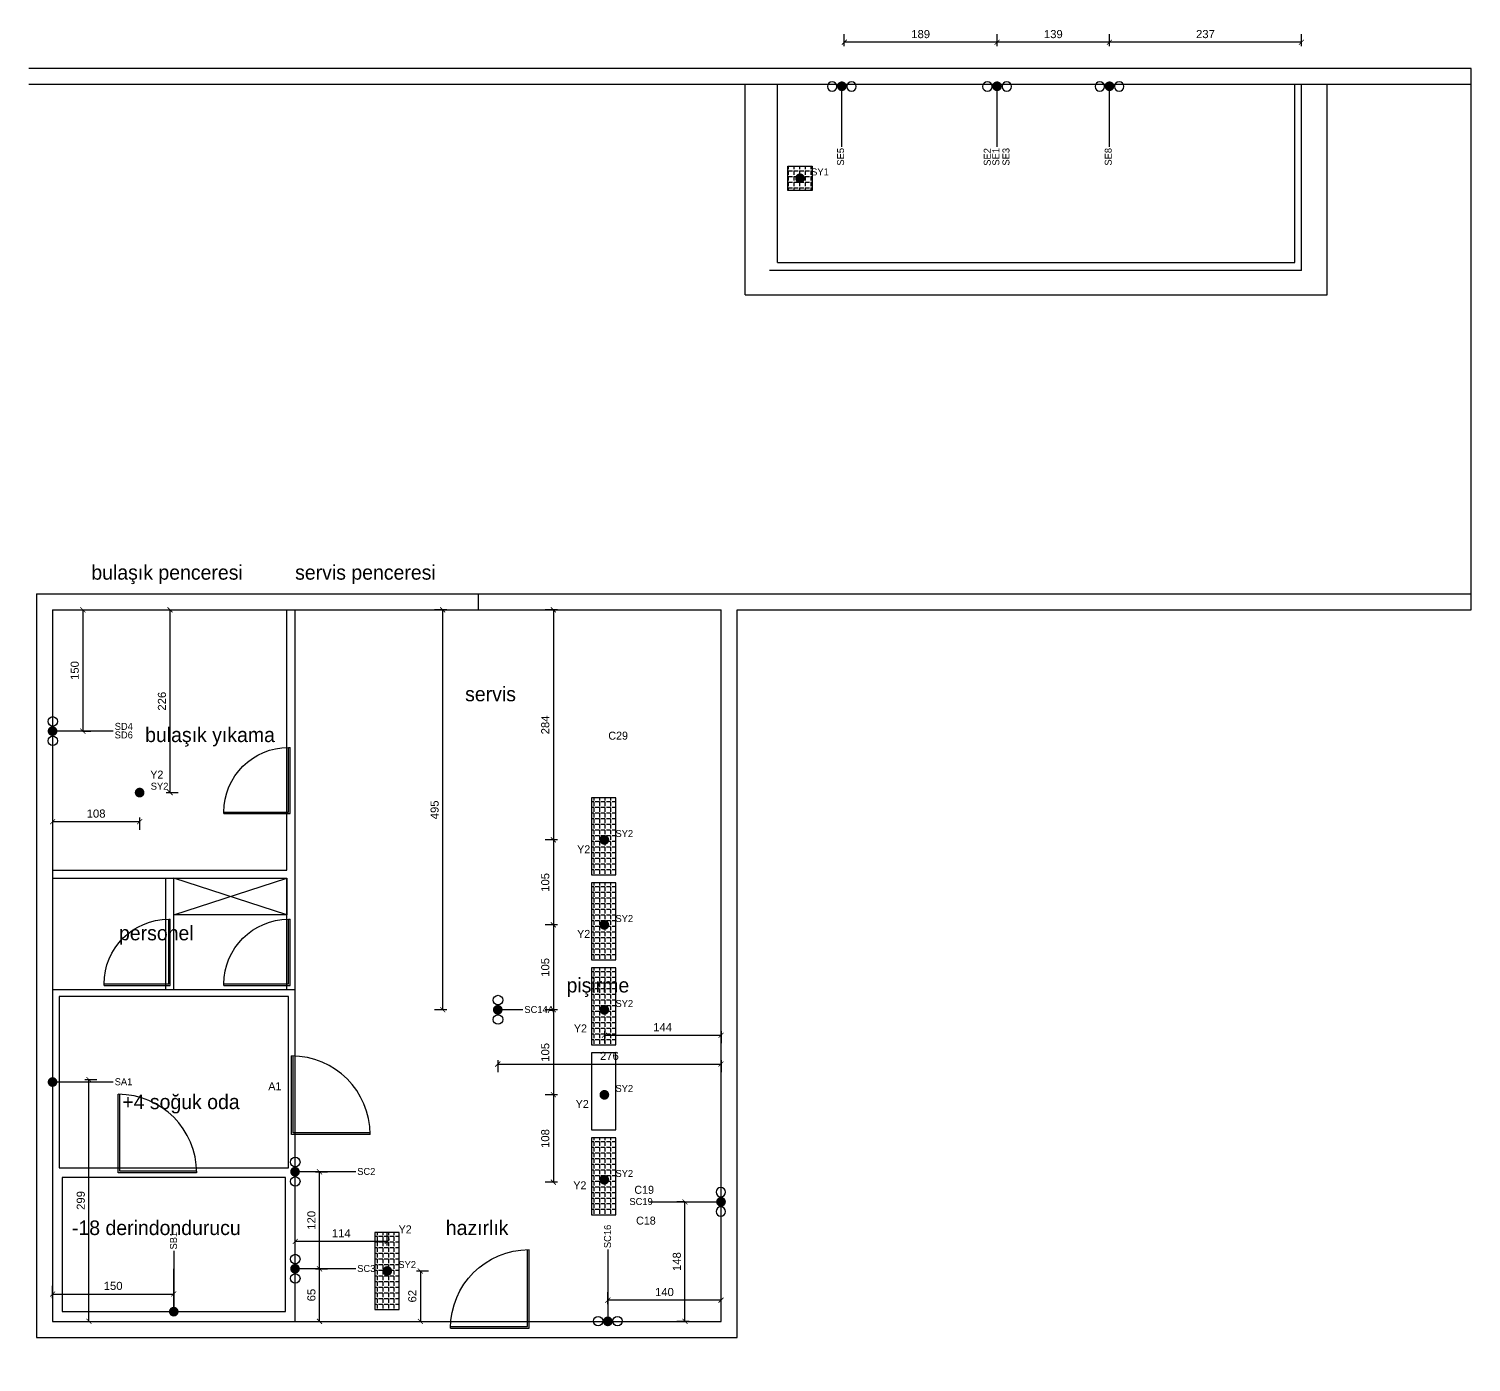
# Model space of a CAD drawing. Header units: centimetres. Extents: x 17223 to 23915, y 3231 to 4899.
# Drawn here: x 22131 to 23915, y 3249 to 4899 of the extents above; entities that cross this region are included whole.
import ezdxf

# ---------------------------------------------------------------- set-up
doc = ezdxf.new("R2010")
doc.units = ezdxf.units.CM
doc.header["$MEASUREMENT"] = 0
doc.linetypes.add('DASHDOT', pattern=[25.4, 12.7, -6.35, 0, -6.35])
for name, color, linetype in [('kapı ABD', 55, 'Continuous'), ('S2000-019 Su Tes İşaretler', 5, 'Continuous'), ('SIH', 4, 'Continuous'), ('SU', 152, 'Continuous'), ('wall', 4, 'Continuous')]:
    doc.layers.add(name, color=color, linetype=linetype)
doc.styles.add('AUTOBAN', font='')
doc.styles.add('TAKSİM', font='GOTHIC.TTF', dxfattribs={"height": 20})
doc.styles.get('AUTOBAN').set_extended_font_data('Helvetica Normal Tr')
doc.dimstyles.new('AUTO_DIM_1-50', dxfattribs={"dimtxt": 10, "dimasz": 6.25, "dimexe": 10, "dimexo": 10, "dimgap": 5, "dimtad": 1, "dimdec": 1, "dimdsep": 46, "dimtxsty": 'AUTOBAN', "dimblk": 'ARCHTICK', "dimcen": 5, "dimclrd": 256, "dimclre": 256, "dimclrt": 256, "dimadec": 0, "dimazin": 0, "dimtfac": 1, "dimtdec": 1, "dimtix": 1, "dimtofl": 0, "dimtmove": 1, "dimatfit": 3, "dimfxl": 1, "dimtolj": 1, "dimtzin": 0, "dimlwd": -1, "dimlwe": -1, "dimarcsym": 0})

# ---------------------------------------------------------------- blocks, each defined once
blk = doc.blocks.new('A$C7E7D3E18')
at = {"layer": 'SIH', "linetype": 'Continuous', "const_width": 6}
blk.add_lwpolyline([(3, 6, 1), (9, 6, 1)], format="xyb", close=True, dxfattribs=at)
blk = doc.blocks.new('A$C6E87713E')
at = {"layer": 'S2000-019 Su Tes İşaretler'}
for centre in [(5.9, 6.3), (29.9, 6.3)]:
    blk.add_circle(centre, 5.89, dxfattribs=at)
blk.add_blockref('A$C7E7D3E18', (11.9, 0))
blk = doc.blocks.new('_ArchTick')
at = {"color": 0, "linetype": 'ByBlock', "const_width": 0.15}
blk.add_lwpolyline([(-0.5, -0.5), (0.5, 0.5)], dxfattribs=at)
blk = doc.blocks.new('*D297')
at = {"transparency": 16777216}
for p, q in [((23467.5, 4877), (23467.5, 4892)), ((23704.9, 4877), (23704.9, 4892)), ((23704.9, 4882), (23467.5, 4882))]:
    blk.add_line(p, q, dxfattribs=at)
at = {"layer": 'Defpoints', "color": 0, "transparency": 16777216}
for p in [(23467.5, 4882), (23467.5, 4827.5), (23704.9, 4829.5)]:
    blk.add_point(p, dxfattribs=at)
at = {"transparency": 16777216, "xscale": 6.25, "yscale": 6.25, "zscale": 6.25, "rotation": 180}
blk.add_blockref('_ArchTick', (23467.5, 4882), dxfattribs=at)
at = {"transparency": 16777216, "xscale": 6.25, "yscale": 6.25, "zscale": 6.25}
blk.add_blockref('_ArchTick', (23704.9, 4882), dxfattribs=at)
at = {"transparency": 16777216, "insert": (23586.2, 4892), "char_height": 10, "attachment_point": 5, "style": 'AUTOBAN'}
blk.add_mtext('\\A1;237', dxfattribs=at)
blk = doc.blocks.new('*D298')
at = {"transparency": 16777216}
for p, q in [((23328.5, 4877), (23328.5, 4892)), ((23467.5, 4877), (23467.5, 4892)), ((23467.5, 4882), (23328.5, 4882))]:
    blk.add_line(p, q, dxfattribs=at)
at = {"layer": 'Defpoints', "color": 0, "transparency": 16777216}
for p in [(23328.5, 4882), (23328.5, 4827.5), (23467.5, 4827.5)]:
    blk.add_point(p, dxfattribs=at)
at = {"transparency": 16777216, "xscale": 6.25, "yscale": 6.25, "zscale": 6.25, "rotation": 180}
blk.add_blockref('_ArchTick', (23328.5, 4882), dxfattribs=at)
at = {"transparency": 16777216, "xscale": 6.25, "yscale": 6.25, "zscale": 6.25}
blk.add_blockref('_ArchTick', (23467.5, 4882), dxfattribs=at)
at = {"transparency": 16777216, "insert": (23398, 4892), "char_height": 10, "attachment_point": 5, "style": 'AUTOBAN'}
blk.add_mtext('\\A1;139', dxfattribs=at)
blk = doc.blocks.new('*D299')
at = {"transparency": 16777216}
for p, q in [((23139.4, 4877), (23139.4, 4892)), ((23328.5, 4877), (23328.5, 4892)), ((23328.5, 4882), (23139.4, 4882))]:
    blk.add_line(p, q, dxfattribs=at)
at = {"layer": 'Defpoints', "color": 0, "transparency": 16777216}
for p in [(23139.4, 4882), (23139.4, 4827.5), (23328.5, 4827.5)]:
    blk.add_point(p, dxfattribs=at)
at = {"transparency": 16777216, "xscale": 6.25, "yscale": 6.25, "zscale": 6.25, "rotation": 180}
blk.add_blockref('_ArchTick', (23139.4, 4882), dxfattribs=at)
at = {"transparency": 16777216, "xscale": 6.25, "yscale": 6.25, "zscale": 6.25}
blk.add_blockref('_ArchTick', (23328.5, 4882), dxfattribs=at)
at = {"transparency": 16777216, "insert": (23233.9, 4892), "char_height": 10, "attachment_point": 5, "style": 'AUTOBAN'}
blk.add_mtext('\\A1;189', dxfattribs=at)
blk = doc.blocks.new('ertye')
at = {"color": 7}
for points in [[(5346.8, 6525.2), (5429.2, 6477.7), (5381.6, 6395.3)], [(5347.8, 6526.9), (5431.8, 6478.4), (5383.3, 6394.3)]]:
    blk.add_lwpolyline(points, dxfattribs=at)
blk.add_arc((5431.8, 6478.4), 97.1, 150, 240, dxfattribs=at)
blk = doc.blocks.new('wery5y')
blk.add_line((4066.8, 1057.7), (4067.5, 1059.5))
at = {"layer": 'kapı ABD', "color": 7}
for points in [[(3990.2, 1086.8), (4019.2, 1163.4)], [(4067.5, 1059.5), (3992.7, 1087.9), (4021.1, 1162.7)], [(4021.1, 1162.7), (4019.2, 1163.4)], [(4066.8, 1057.7), (3990.2, 1086.8)]]:
    blk.add_lwpolyline(points, dxfattribs=at)
blk.add_arc((3992.7, 1087.9), 80, 339.2123, 69.2123, dxfattribs=at)
blk = doc.blocks.new('*D322')
at = {"transparency": 16777216}
for p, q in [((22192.4, 4179.9), (22207.4, 4179.9)), ((22197.4, 4179.9), (22197.4, 4029.9)), ((22197.4, 4029.9), (22207.4, 4029.9))]:
    blk.add_line(p, q, dxfattribs=at)
at = {"layer": 'Defpoints', "color": 0, "transparency": 16777216}
for p in [(22159.9, 4179.9), (22197.4, 4029.9), (22197.4, 4029.9)]:
    blk.add_point(p, dxfattribs=at)
at = {"transparency": 16777216, "xscale": 6.25, "yscale": 6.25, "zscale": 6.25}
for p, rotation in [((22197.4, 4179.9), 90), ((22197.4, 4029.9), 270)]:
    blk.add_blockref('_ArchTick', p, dxfattribs=dict(at, rotation=rotation))
at = {"transparency": 16777216, "insert": (22187.4, 4104.9), "char_height": 10, "attachment_point": 5, "rotation": 90, "style": 'AUTOBAN'}
blk.add_mtext('\\A1;150', dxfattribs=at)
blk = doc.blocks.new('*D323')
at = {"transparency": 16777216}
for p, q in [((22199.9, 3598.9), (22214.9, 3598.9)), ((22204.9, 3299.9), (22204.9, 3598.9)), ((22199.9, 3299.9), (22214.9, 3299.9))]:
    blk.add_line(p, q, dxfattribs=at)
at = {"layer": 'Defpoints', "color": 0, "transparency": 16777216}
for p in [(22159.9, 3598.9), (22204.9, 3598.9), (22159.9, 3299.9)]:
    blk.add_point(p, dxfattribs=at)
at = {"transparency": 16777216, "xscale": 6.25, "yscale": 6.25, "zscale": 6.25}
for p, rotation in [((22204.9, 3598.9), 90), ((22204.9, 3299.9), 270)]:
    blk.add_blockref('_ArchTick', p, dxfattribs=dict(at, rotation=rotation))
at = {"transparency": 16777216, "insert": (22194.9, 3449.4), "char_height": 10, "attachment_point": 5, "rotation": 90, "style": 'AUTOBAN'}
blk.add_mtext('\\A1;299', dxfattribs=at)
blk = doc.blocks.new('*D324')
at = {"transparency": 16777216}
for p, q in [((22159.9, 3328.7), (22159.9, 3343.7)), ((22309.9, 3328.7), (22309.9, 3343.7)), ((22159.9, 3333.7), (22309.9, 3333.7))]:
    blk.add_line(p, q, dxfattribs=at)
at = {"layer": 'Defpoints', "color": 0, "transparency": 16777216}
for p in [(22309.9, 3333.7), (22309.9, 3308.9), (22159.9, 3299.9)]:
    blk.add_point(p, dxfattribs=at)
at = {"transparency": 16777216, "xscale": 6.25, "yscale": 6.25, "zscale": 6.25, "rotation": 180}
blk.add_blockref('_ArchTick', (22159.9, 3333.7), dxfattribs=at)
at = {"transparency": 16777216, "xscale": 6.25, "yscale": 6.25, "zscale": 6.25}
blk.add_blockref('_ArchTick', (22309.9, 3333.7), dxfattribs=at)
at = {"transparency": 16777216, "insert": (22234.9, 3343.7), "char_height": 10, "attachment_point": 5, "style": 'AUTOBAN'}
blk.add_mtext('\\A1;150', dxfattribs=at)
blk = doc.blocks.new('*D325')
at = {"transparency": 16777216}
for p, q in [((22485.2, 3364.9), (22500.2, 3364.9)), ((22490.2, 3299.9), (22490.2, 3364.9)), ((22485.2, 3299.9), (22500.2, 3299.9))]:
    blk.add_line(p, q, dxfattribs=at)
at = {"layer": 'Defpoints', "color": 0, "transparency": 16777216}
for p in [(22462.9, 3364.9), (22490.2, 3364.9), (22459.9, 3299.9)]:
    blk.add_point(p, dxfattribs=at)
at = {"transparency": 16777216, "xscale": 6.25, "yscale": 6.25, "zscale": 6.25}
for p, rotation in [((22490.2, 3364.9), 90), ((22490.2, 3299.9), 270)]:
    blk.add_blockref('_ArchTick', p, dxfattribs=dict(at, rotation=rotation))
at = {"transparency": 16777216, "insert": (22480.2, 3332.4), "char_height": 10, "attachment_point": 5, "rotation": 90, "style": 'AUTOBAN'}
blk.add_mtext('\\A1;65', dxfattribs=at)
blk = doc.blocks.new('*D326')
at = {"transparency": 16777216}
for p, q in [((22610, 3362.2), (22625, 3362.2)), ((22615, 3362.2), (22615, 3299.9)), ((22610, 3299.9), (22625, 3299.9))]:
    blk.add_line(p, q, dxfattribs=at)
at = {"layer": 'Defpoints', "color": 0, "transparency": 16777216}
for p in [(22574, 3362.2), (22574, 3299.9), (22615, 3299.9)]:
    blk.add_point(p, dxfattribs=at)
at = {"transparency": 16777216, "xscale": 6.25, "yscale": 6.25, "zscale": 6.25}
for p, rotation in [((22615, 3362.2), 90), ((22615, 3299.9), 270)]:
    blk.add_blockref('_ArchTick', p, dxfattribs=dict(at, rotation=rotation))
at = {"transparency": 16777216, "insert": (22605, 3331), "char_height": 10, "attachment_point": 5, "rotation": 90, "style": 'AUTOBAN'}
blk.add_mtext('\\A1;62', dxfattribs=at)
blk = doc.blocks.new('*D327')
at = {"transparency": 16777216}
for p, q in [((22460.2, 3393.8), (22460.2, 3408.8)), ((22574, 3393.8), (22574, 3408.8)), ((22574, 3398.8), (22460.2, 3398.8))]:
    blk.add_line(p, q, dxfattribs=at)
at = {"layer": 'Defpoints', "color": 0, "transparency": 16777216}
for p in [(22460.2, 3398.8), (22460.2, 3382.8), (22574, 3365.2)]:
    blk.add_point(p, dxfattribs=at)
at = {"transparency": 16777216, "xscale": 6.25, "yscale": 6.25, "zscale": 6.25, "rotation": 180}
blk.add_blockref('_ArchTick', (22460.2, 3398.8), dxfattribs=at)
at = {"transparency": 16777216, "xscale": 6.25, "yscale": 6.25, "zscale": 6.25}
blk.add_blockref('_ArchTick', (22574, 3398.8), dxfattribs=at)
at = {"transparency": 16777216, "insert": (22517.1, 3408.8), "char_height": 10, "attachment_point": 5, "style": 'AUTOBAN'}
blk.add_mtext('\\A1;114', dxfattribs=at)
blk = doc.blocks.new('*D328')
at = {"transparency": 16777216}
for p, q in [((22485.2, 3484.9), (22500.2, 3484.9)), ((22490.2, 3364.9), (22490.2, 3484.9)), ((22485.2, 3364.9), (22500.2, 3364.9))]:
    blk.add_line(p, q, dxfattribs=at)
at = {"layer": 'Defpoints', "color": 0, "transparency": 16777216}
for p in [(22459.9, 3484.9), (22490.2, 3484.9), (22462.9, 3364.9)]:
    blk.add_point(p, dxfattribs=at)
at = {"transparency": 16777216, "xscale": 6.25, "yscale": 6.25, "zscale": 6.25}
for p, rotation in [((22490.2, 3484.9), 90), ((22490.2, 3364.9), 270)]:
    blk.add_blockref('_ArchTick', p, dxfattribs=dict(at, rotation=rotation))
at = {"transparency": 16777216, "insert": (22480.2, 3424.9), "char_height": 10, "attachment_point": 5, "rotation": 90, "style": 'AUTOBAN'}
blk.add_mtext('\\A1;120', dxfattribs=at)
blk = doc.blocks.new('*D329')
at = {"transparency": 16777216}
for p, q in [((22159.9, 3922.9), (22159.9, 3907.9)), ((22267.7, 3917.9), (22159.9, 3917.9)), ((22267.7, 3922.9), (22267.7, 3907.9))]:
    blk.add_line(p, q, dxfattribs=at)
at = {"layer": 'Defpoints', "color": 0, "transparency": 16777216}
for p in [(22159.9, 3953.9), (22267.7, 3953.9), (22159.9, 3917.9)]:
    blk.add_point(p, dxfattribs=at)
at = {"transparency": 16777216, "xscale": 6.25, "yscale": 6.25, "zscale": 6.25, "rotation": 180}
blk.add_blockref('_ArchTick', (22159.9, 3917.9), dxfattribs=at)
at = {"transparency": 16777216, "xscale": 6.25, "yscale": 6.25, "zscale": 6.25}
blk.add_blockref('_ArchTick', (22267.7, 3917.9), dxfattribs=at)
at = {"transparency": 16777216, "insert": (22213.8, 3927.9), "char_height": 10, "attachment_point": 5, "style": 'AUTOBAN'}
blk.add_mtext('\\A1;108', dxfattribs=at)
blk = doc.blocks.new('*D330')
at = {"transparency": 16777216}
for p, q in [((22300.3, 4179.9), (22315.3, 4179.9)), ((22305.3, 3953.9), (22305.3, 4179.9)), ((22300.3, 3953.9), (22315.3, 3953.9))]:
    blk.add_line(p, q, dxfattribs=at)
at = {"layer": 'Defpoints', "color": 0, "transparency": 16777216}
for p in [(22267.7, 4179.9), (22305.3, 4179.9), (22267.7, 3953.9)]:
    blk.add_point(p, dxfattribs=at)
at = {"transparency": 16777216, "xscale": 6.25, "yscale": 6.25, "zscale": 6.25}
for p, rotation in [((22305.3, 4179.9), 90), ((22305.3, 3953.9), 270)]:
    blk.add_blockref('_ArchTick', p, dxfattribs=dict(at, rotation=rotation))
at = {"transparency": 16777216, "insert": (22295.3, 4066.9), "char_height": 10, "attachment_point": 5, "rotation": 90, "style": 'AUTOBAN'}
blk.add_mtext('\\A1;226', dxfattribs=at)
blk = doc.blocks.new('*D331')
at = {"transparency": 16777216}
for p, q in [((22710.7, 3623.1), (22710.7, 3608.1)), ((22986.9, 3623.1), (22986.9, 3608.1)), ((22710.7, 3618.1), (22986.9, 3618.1))]:
    blk.add_line(p, q, dxfattribs=at)
at = {"layer": 'Defpoints', "color": 0, "transparency": 16777216}
for p in [(22710.7, 3682.2), (22986.9, 3682.2), (22986.9, 3618.1)]:
    blk.add_point(p, dxfattribs=at)
at = {"transparency": 16777216, "xscale": 6.25, "yscale": 6.25, "zscale": 6.25, "rotation": 180}
blk.add_blockref('_ArchTick', (22710.7, 3618.1), dxfattribs=at)
at = {"transparency": 16777216, "xscale": 6.25, "yscale": 6.25, "zscale": 6.25}
blk.add_blockref('_ArchTick', (22986.9, 3618.1), dxfattribs=at)
at = {"transparency": 16777216, "insert": (22848.8, 3628.1), "char_height": 10, "attachment_point": 5, "style": 'AUTOBAN'}
blk.add_mtext('\\A1;276', dxfattribs=at)
blk = doc.blocks.new('*D332')
at = {"transparency": 16777216}
for p, q in [((22647.6, 4179.9), (22632.6, 4179.9)), ((22642.6, 3685.2), (22642.6, 4179.9)), ((22647.6, 3685.2), (22632.6, 3685.2))]:
    blk.add_line(p, q, dxfattribs=at)
at = {"layer": 'Defpoints', "color": 0, "transparency": 16777216}
for p in [(22642.6, 4179.9), (22710.7, 4179.9), (22710.7, 3685.2)]:
    blk.add_point(p, dxfattribs=at)
at = {"transparency": 16777216, "xscale": 6.25, "yscale": 6.25, "zscale": 6.25}
for p, rotation in [((22642.6, 4179.9), 90), ((22642.6, 3685.2), 270)]:
    blk.add_blockref('_ArchTick', p, dxfattribs=dict(at, rotation=rotation))
at = {"transparency": 16777216, "insert": (22632.6, 3932.5), "char_height": 10, "attachment_point": 5, "rotation": 90, "style": 'AUTOBAN'}
blk.add_mtext('\\A1;495', dxfattribs=at)
blk = doc.blocks.new('*D333')
at = {"transparency": 16777216}
for p, q in [((22784.5, 4179.9), (22769.5, 4179.9)), ((22779.5, 4179.9), (22779.5, 3895.4)), ((22784.5, 3895.4), (22769.5, 3895.4))]:
    blk.add_line(p, q, dxfattribs=at)
at = {"layer": 'Defpoints', "color": 0, "transparency": 16777216}
for p in [(22986.9, 4179.9), (22779.5, 3895.4), (22842.6, 3895.4)]:
    blk.add_point(p, dxfattribs=at)
at = {"transparency": 16777216, "xscale": 6.25, "yscale": 6.25, "zscale": 6.25}
for p, rotation in [((22779.5, 4179.9), 90), ((22779.5, 3895.4), 270)]:
    blk.add_blockref('_ArchTick', p, dxfattribs=dict(at, rotation=rotation))
at = {"transparency": 16777216, "insert": (22769.5, 4037.6), "char_height": 10, "attachment_point": 5, "rotation": 90, "style": 'AUTOBAN'}
blk.add_mtext('\\A1;284', dxfattribs=at)
blk = doc.blocks.new('*D334')
at = {"transparency": 16777216}
for p, q in [((22784.5, 3895.4), (22769.5, 3895.4)), ((22779.5, 3895.4), (22779.5, 3790.3)), ((22784.5, 3790.3), (22769.5, 3790.3))]:
    blk.add_line(p, q, dxfattribs=at)
at = {"layer": 'Defpoints', "color": 0, "transparency": 16777216}
for p in [(22842.6, 3895.4), (22779.5, 3790.3), (22842.6, 3790.3)]:
    blk.add_point(p, dxfattribs=at)
at = {"transparency": 16777216, "xscale": 6.25, "yscale": 6.25, "zscale": 6.25}
for p, rotation in [((22779.5, 3895.4), 90), ((22779.5, 3790.3), 270)]:
    blk.add_blockref('_ArchTick', p, dxfattribs=dict(at, rotation=rotation))
at = {"transparency": 16777216, "insert": (22769.5, 3842.8), "char_height": 10, "attachment_point": 5, "rotation": 90, "style": 'AUTOBAN'}
blk.add_mtext('\\A1;105', dxfattribs=at)
blk = doc.blocks.new('*D335')
at = {"transparency": 16777216}
for p, q in [((22784.5, 3790.3), (22769.5, 3790.3)), ((22779.5, 3790.3), (22779.5, 3685.2)), ((22784.5, 3685.2), (22769.5, 3685.2))]:
    blk.add_line(p, q, dxfattribs=at)
at = {"layer": 'Defpoints', "color": 0, "transparency": 16777216}
for p in [(22842.6, 3790.3), (22779.5, 3685.2), (22839.6, 3685.2)]:
    blk.add_point(p, dxfattribs=at)
at = {"transparency": 16777216, "xscale": 6.25, "yscale": 6.25, "zscale": 6.25}
for p, rotation in [((22779.5, 3790.3), 90), ((22779.5, 3685.2), 270)]:
    blk.add_blockref('_ArchTick', p, dxfattribs=dict(at, rotation=rotation))
at = {"transparency": 16777216, "insert": (22769.5, 3737.7), "char_height": 10, "attachment_point": 5, "rotation": 90, "style": 'AUTOBAN'}
blk.add_mtext('\\A1;105', dxfattribs=at)
blk = doc.blocks.new('*D336')
at = {"transparency": 16777216}
for p, q in [((22784.5, 3685.2), (22769.5, 3685.2)), ((22779.5, 3685.2), (22779.5, 3580.1)), ((22784.5, 3580.1), (22769.5, 3580.1))]:
    blk.add_line(p, q, dxfattribs=at)
at = {"layer": 'Defpoints', "color": 0, "transparency": 16777216}
for p in [(22839.6, 3685.2), (22779.5, 3580.1), (22842.6, 3580.1)]:
    blk.add_point(p, dxfattribs=at)
at = {"transparency": 16777216, "xscale": 6.25, "yscale": 6.25, "zscale": 6.25}
for p, rotation in [((22779.5, 3685.2), 90), ((22779.5, 3580.1), 270)]:
    blk.add_blockref('_ArchTick', p, dxfattribs=dict(at, rotation=rotation))
at = {"transparency": 16777216, "insert": (22769.5, 3632.6), "char_height": 10, "attachment_point": 5, "rotation": 90, "style": 'AUTOBAN'}
blk.add_mtext('\\A1;105', dxfattribs=at)
blk = doc.blocks.new('*D337')
at = {"transparency": 16777216}
for p, q in [((22784.5, 3580.1), (22769.5, 3580.1)), ((22779.5, 3580.1), (22779.5, 3472)), ((22784.5, 3472), (22769.5, 3472))]:
    blk.add_line(p, q, dxfattribs=at)
at = {"layer": 'Defpoints', "color": 0, "transparency": 16777216}
for p in [(22842.6, 3580.1), (22779.5, 3472), (22842.6, 3472)]:
    blk.add_point(p, dxfattribs=at)
at = {"transparency": 16777216, "xscale": 6.25, "yscale": 6.25, "zscale": 6.25}
for p, rotation in [((22779.5, 3580.1), 90), ((22779.5, 3472), 270)]:
    blk.add_blockref('_ArchTick', p, dxfattribs=dict(at, rotation=rotation))
at = {"transparency": 16777216, "insert": (22769.5, 3526), "char_height": 10, "attachment_point": 5, "rotation": 90, "style": 'AUTOBAN'}
blk.add_mtext('\\A1;108', dxfattribs=at)
blk = doc.blocks.new('*D338')
at = {"transparency": 16777216}
for p, q in [((22842.6, 3658.8), (22842.6, 3643.8)), ((22986.9, 3658.8), (22986.9, 3643.8)), ((22842.6, 3653.8), (22986.9, 3653.8))]:
    blk.add_line(p, q, dxfattribs=at)
at = {"layer": 'Defpoints', "color": 0, "transparency": 16777216}
for p in [(22842.6, 3682.2), (22986.9, 3682.2), (22986.9, 3653.8)]:
    blk.add_point(p, dxfattribs=at)
at = {"transparency": 16777216, "xscale": 6.25, "yscale": 6.25, "zscale": 6.25, "rotation": 180}
blk.add_blockref('_ArchTick', (22842.6, 3653.8), dxfattribs=at)
at = {"transparency": 16777216, "xscale": 6.25, "yscale": 6.25, "zscale": 6.25}
blk.add_blockref('_ArchTick', (22986.9, 3653.8), dxfattribs=at)
at = {"transparency": 16777216, "insert": (22914.7, 3663.8), "char_height": 10, "attachment_point": 5, "style": 'AUTOBAN'}
blk.add_mtext('\\A1;144', dxfattribs=at)
blk = doc.blocks.new('*D339')
at = {"transparency": 16777216}
for p, q in [((22942.3, 3447.7), (22932.3, 3447.7)), ((22942.3, 3299.9), (22942.3, 3447.7)), ((22947.3, 3299.9), (22932.3, 3299.9))]:
    blk.add_line(p, q, dxfattribs=at)
at = {"layer": 'Defpoints', "color": 0, "transparency": 16777216}
for p in [(22942.3, 3447.7), (22942.6, 3447.7), (22986.9, 3299.9)]:
    blk.add_point(p, dxfattribs=at)
at = {"transparency": 16777216, "xscale": 6.25, "yscale": 6.25, "zscale": 6.25}
for p, rotation in [((22942.3, 3447.7), 90), ((22942.3, 3299.9), 270)]:
    blk.add_blockref('_ArchTick', p, dxfattribs=dict(at, rotation=rotation))
at = {"transparency": 16777216, "insert": (22932.3, 3373.8), "char_height": 10, "attachment_point": 5, "rotation": 90, "style": 'AUTOBAN'}
blk.add_mtext('\\A1;148', dxfattribs=at)
blk = doc.blocks.new('*D340')
at = {"transparency": 16777216}
for p, q in [((22846.9, 3321.1), (22846.9, 3336.1)), ((22986.9, 3326.1), (22846.9, 3326.1)), ((22986.9, 3321.1), (22986.9, 3336.1))]:
    blk.add_line(p, q, dxfattribs=at)
at = {"layer": 'Defpoints', "color": 0, "transparency": 16777216}
for p in [(22846.9, 3326.1), (22846.9, 3299.9), (22986.9, 3299.9)]:
    blk.add_point(p, dxfattribs=at)
at = {"transparency": 16777216, "xscale": 6.25, "yscale": 6.25, "zscale": 6.25, "rotation": 180}
blk.add_blockref('_ArchTick', (22846.9, 3326.1), dxfattribs=at)
at = {"transparency": 16777216, "xscale": 6.25, "yscale": 6.25, "zscale": 6.25}
blk.add_blockref('_ArchTick', (22986.9, 3326.1), dxfattribs=at)
at = {"transparency": 16777216, "insert": (22916.9, 3336.1), "char_height": 10, "attachment_point": 5, "style": 'AUTOBAN'}
blk.add_mtext('\\A1;140', dxfattribs=at)

msp = doc.modelspace()

# ---------------------------------------------------------------- hatches: boundary and pattern name
h = msp.add_hatch()
h.set_pattern_fill('ANGLE', color=256, angle=180)
h.set_pattern_definition([(360, (14911.681, 7440.1146), (-9e-16, -6.985), [5.08, -1.905]), (270, (14911.681, 7440.1146), (-6.985, 4e-16), [5.08, -1.905])])
h.paths.add_polyline_path([(23099.54, 4698.63), (23069.54, 4698.63), (23069.54, 4728.63), (23099.54, 4728.63)])
h = msp.add_hatch()
h.set_pattern_fill('ANGLE', color=256, angle=180)
h.set_pattern_definition([(180, (25155.395, 9481.414), (-9e-16, -6.985), [5.08, -1.905]), (270, (25155.395, 9481.414), (6.985, -1e-15), [5.08, -1.905])])
h.paths.add_polyline_path([(22826.71, 3852.27), (22856.71, 3852.27), (22856.71, 3947.27), (22826.71, 3947.27)])
h = msp.add_hatch()
h.set_pattern_fill('ANGLE', color=256, angle=180)
h.set_pattern_definition([(180, (25155.395, 9376.307), (-9e-16, -6.985), [5.08, -1.905]), (270, (25155.395, 9376.307), (6.985, -1e-15), [5.08, -1.905])])
h.paths.add_polyline_path([(22826.71, 3747.16), (22856.71, 3747.16), (22856.71, 3842.16), (22826.71, 3842.16)])
h = msp.add_hatch()
h.set_pattern_fill('ANGLE', color=256, angle=180)
h.set_pattern_definition([(180, (25155.395, 9271.201), (-9e-16, -6.985), [5.08, -1.905]), (270, (25155.395, 9271.201), (6.985, -1e-15), [5.08, -1.905])])
h.paths.add_polyline_path([(22826.71, 3642.06), (22856.71, 3642.06), (22856.71, 3737.06), (22826.71, 3737.06)])
h = msp.add_hatch()
h.set_pattern_fill('ANGLE', color=256, angle=180)
h.set_pattern_definition([(180, (25155.395, 9060.988), (-9e-16, -6.985), [5.08, -1.905]), (270, (25155.395, 9060.988), (6.985, -1e-15), [5.08, -1.905])])
h.paths.add_polyline_path([(22826.71, 3431.84), (22856.71, 3431.84), (22856.71, 3526.84), (22826.71, 3526.84)])
h = msp.add_hatch()
h.set_pattern_fill('ANGLE', color=256, angle=180)
h.set_pattern_definition([(180, (24887.373, 8943.849), (-9e-16, -6.985), [5.08, -1.905]), (270, (24887.373, 8943.849), (6.985, -1e-15), [5.08, -1.905])])
h.paths.add_polyline_path([(22558.69, 3314.7), (22588.69, 3314.7), (22588.69, 3409.7), (22558.69, 3409.7)])

# ---------------------------------------------------------------- linework, layer by layer
for p, q in [((23914.91, 4849.53), (22130.61, 4849.53)), ((23914.91, 4179.88), (23914.91, 4849.53)), ((23914.91, 4829.53), (22130.61, 4829.53)), ((23704.91, 4599.53), (23704.91, 4829.53)), ((23704.91, 4599.53), (23046.91, 4599.53)), ((22139.91, 4199.88), (23914.91, 4199.88)), ((22139.91, 4199.88), (22139.91, 3279.88)), ((22686.91, 4179.88), (22686.91, 4199.88)), ((22159.91, 4179.88), (22159.91, 3299.88)), ((22159.91, 4179.88), (22986.91, 4179.88)), ((22449.91, 3857.88), (22449.91, 4179.88)), ((22459.91, 3709.88), (22459.91, 4179.88)), ((22986.91, 3299.88), (22986.91, 4179.88)), ((23006.91, 4179.88), (23914.91, 4179.88)), ((23006.91, 3279.88), (23006.91, 4179.88)), ((22159.91, 3857.88), (22449.91, 3857.88)), ((22159.91, 3847.88), (22449.91, 3847.88)), ((22299.91, 3709.88), (22299.91, 3847.88)), ((22309.91, 3709.88), (22309.91, 3847.88)), ((22309.91, 3802.88), (22449.91, 3847.88)), ((22449.91, 3802.88), (22309.91, 3847.88)), ((22449.91, 3709.88), (22449.91, 3847.88)), ((22459.91, 3709.88), (22159.91, 3709.88)), ((22159.91, 3709.88), (22159.91, 3299.88)), ((22451.91, 3701.88), (22167.91, 3701.88)), ((22167.91, 3701.88), (22167.91, 3489.88)), ((22451.91, 3489.88), (22451.91, 3701.88)), ((22459.91, 3299.88), (22459.91, 3709.88)), ((22167.91, 3489.88), (22451.91, 3489.88)), ((22309.91, 3311.88), (22309.91, 3364.88)), ((22172.91, 3311.88), (22309.91, 3311.88)), ((22159.91, 3299.88), (22986.91, 3299.88)), ((22159.91, 3299.88), (22459.91, 3299.88)), ((22139.91, 3279.88), (23006.91, 3279.88))]:
    msp.add_line(p, q)
at = {"color": 3}
for p, q in [((23016.91, 4569.53), (23016.91, 4829.53)), ((23056.91, 4609.53), (23056.91, 4829.53)), ((23696.91, 4609.53), (23696.91, 4829.53)), ((23736.91, 4569.53), (23736.91, 4829.53)), ((23056.91, 4609.53), (23696.91, 4609.53)), ((23016.91, 4569.53), (23736.91, 4569.53))]:
    msp.add_line(p, q, dxfattribs=at)
for points in [[(23069.54, 4728.63), (23099.54, 4728.63), (23099.54, 4698.63), (23069.54, 4698.63)], [(22856.71, 3947.27), (22826.71, 3947.27), (22826.71, 3852.27), (22856.71, 3852.27)], [(22309.91, 3847.88), (22449.91, 3847.88), (22449.91, 3802.88), (22309.91, 3802.88)], [(22856.71, 3842.16), (22826.71, 3842.16), (22826.71, 3747.16), (22856.71, 3747.16)], [(22856.71, 3737.06), (22826.71, 3737.06), (22826.71, 3642.06), (22856.71, 3642.06)], [(22856.71, 3631.95), (22826.71, 3631.95), (22826.71, 3536.95), (22856.71, 3536.95)], [(22856.71, 3526.84), (22826.71, 3526.84), (22826.71, 3431.84), (22856.71, 3431.84)], [(22171.91, 3311.88), (22447.91, 3311.88), (22447.91, 3477.88), (22171.91, 3477.88)], [(22588.69, 3409.7), (22558.69, 3409.7), (22558.69, 3314.7), (22588.69, 3314.7)]]:
    msp.add_lwpolyline(points, close=True)
at = {"layer": 'SU'}
for p, q in [((23136.42, 4752.48), (23136.42, 4827.53)), ((23328.46, 4752.48), (23328.46, 4827.53)), ((23467.51, 4752.48), (23467.51, 4827.53)), ((22234.95, 4029.88), (22159.91, 4029.88)), ((22741.77, 3685.2), (22710.71, 3685.2)), ((22234.95, 3595.88), (22159.91, 3595.88)), ((22534.95, 3484.91), (22459.91, 3484.91)), ((22898.19, 3447.68), (22986.91, 3447.68)), ((22309.91, 3386.93), (22309.91, 3311.88)), ((22846.91, 3388.59), (22846.91, 3299.88)), ((22534.95, 3364.88), (22459.91, 3364.88))]:
    msp.add_line(p, q, dxfattribs=at)

# ---------------------------------------------------------------- block references
at = {"extrusion": (0, 0, -1), "zscale": -1, "rotation": 180}
for p in [(-23078.67, 4719.71), (-22261.66, 3959.9), (-22836.58, 3901.39), (-22836.58, 3796.29), (-22836.58, 3691.18), (-22836.58, 3586.07), (-22836.58, 3480.97), (-22568, 3368.19)]:
    msp.add_blockref('A$C7E7D3E18', p, dxfattribs=at)
at = {"xscale": -1, "rotation": 339.2123458336271}
for p in [(25798.6, 1495.72), (25650.29, 1283.09), (25798.6, 1283.09)]:
    msp.add_blockref('wery5y', p, dxfattribs=at)
at = {"rotation": 270}
msp.add_blockref('A$C7E7D3E18', (22153.91, 3601.88), dxfattribs=at)
msp.add_blockref('A$C7E7D3E18', (22303.91, 3305.88))
at = {"layer": 'kapı ABD', "rotation": 209.9999999995886}
for p in [(23920.59, 11857.39), (23706.03, 11809.98), (23706.03, 11809.98)]:
    msp.add_blockref('ertye', p, dxfattribs=at)
at = {"layer": 'kapı ABD', "xscale": -1, "rotation": 150.0000000004115}
msp.add_blockref('ertye', (21284.49, 11617.83), dxfattribs=at)
msp.add_blockref('ertye', (21284.49, 11617.83), dxfattribs=at)
at = {"layer": 'wall', "color": 0, "linetype": 'DASHDOT', "xscale": -1}
for p, rotation in [((23118.47, 4833.53), 180), ((23310.52, 4833.53), 180), ((23449.56, 4833.53), 180), ((22992.91, 3465.63), 90)]:
    msp.add_blockref('A$C6E87713E', p, dxfattribs=dict(at, rotation=rotation))
at = {"layer": 'wall', "color": 0, "linetype": 'DASHDOT', "rotation": 270}
for p in [(22153.91, 4047.83), (22704.71, 3703.15), (22453.91, 3502.86), (22453.91, 3382.83)]:
    msp.add_blockref('A$C6E87713E', p, dxfattribs=at)
at = {"layer": 'wall', "color": 0, "linetype": 'DASHDOT'}
msp.add_blockref('A$C6E87713E', (22828.96, 3293.88), dxfattribs=at)

# ---------------------------------------------------------------- texts
at = {"style": 'TAKSİM'}
for s, height, p in [('bulaşık penceresi', 18, (22207.94, 4217.23)), ('servis penceresi', 18, (22460.05, 4217.23)), ('servis', 18, (22670.35, 4066.82)), ('bulaşık yıkama', 18, (22274.49, 4016.35)), ('C29', 9.9, (22847.5, 4019.32, 0)), ('Y2', 9.9, (22280.8, 3971.21, 0)), ('Y2', 9.9, (22808.88, 3878.79, 0)), ('personel', 18, (22242.16, 3771.16)), ('Y2', 9.9, (22808.88, 3774.12, 0)), ('pişirme', 18, (22795.82, 3706.66)), ('Y2', 9.9, (22804.9, 3657.26, 0)), ('A1', 9.9, (22426.85, 3585.81, 0)), ('+4 soğuk oda', 18, (22246.2, 3562.39)), ('Y2', 9.9, (22807.15, 3563.8, 0)), ('Y2', 9.9, (22804.16, 3463.14, 0)), ('C19', 9.9, (22879.7, 3457.65, 0)), ('C18', 9.9, (22881.84, 3419.55, 0)), ('-18 derindondurucu', 18, (22183.95, 3406.63)), ('Y2', 9.9, (22588.03, 3408.69, 0)), ('hazırlık', 18, (22646.41, 3406.63))]:
    msp.add_text(s, height=height, dxfattribs=at).set_placement(p)
at = {"layer": 'SU', "style": 'TAKSİM'}
for s, p in [('SE5', (23139.15, 4729.4)), ('SE2', (23320.59, 4729.19)), ('SE1', (23331.2, 4729.4)), ('SE3', (23343.74, 4729.4)), ('SE8', (23470.25, 4729.4)), ('SB1', (22313.83, 3388.77)), ('SC16', (22850.83, 3390.44))]:
    msp.add_text(s, height=8.64, rotation=90, dxfattribs=at).set_placement(p)
for s, p in [('SY1', (23098.42, 4717.27)), ('SD4', (22236.8, 4031.49)), ('SD6', (22236.8, 4020.88)), ('SY2', (22281.4, 3957.46)), ('SY2', (22856.32, 3898.96)), ('SY2', (22856.32, 3793.85)), ('SY2', (22856.32, 3688.75)), ('SC14A', (22743.62, 3681.28)), ('SA1', (22236.8, 3591.96)), ('SY2', (22856.32, 3583.64)), ('SC2', (22536.8, 3480.99)), ('SY2', (22856.32, 3478.53)), ('SC19', (22873.55, 3443.76)), ('SY2', (22587.74, 3365.75)), ('SC3', (22536.8, 3360.96))]:
    msp.add_text(s, height=8.64, dxfattribs=at).set_placement(p)

# ---------------------------------------------------------------- dimensions: what is measured, and where the dimension line sits
for base, p1, p2, picture, middle in [((23139.42, 4881.98), (23328.46, 4827.53), (23139.42, 4827.53), '*D299', (23233.94, 4891.98)), ((23328.46, 4881.98), (23467.51, 4827.53), (23328.46, 4827.53), '*D298', (23397.99, 4891.98)), ((23467.51, 4881.98), (23704.91, 4829.53), (23467.51, 4827.53), '*D297', (23586.21, 4891.98)), ((22159.91, 3917.95), (22267.66, 3953.9), (22159.91, 3953.9), '*D329', (22213.78, 3927.95)), ((22986.91, 3618.05), (22710.71, 3682.2), (22986.91, 3682.2), '*D331', (22848.81, 3628.05)), ((22986.91, 3653.78), (22842.58, 3682.18), (22986.91, 3682.18), '*D338', (22914.74, 3663.78)), ((22460.21, 3398.77), (22574, 3365.19), (22460.21, 3382.83), '*D327', (22517.11, 3408.77)), ((22309.91, 3333.7), (22159.91, 3299.88), (22309.91, 3308.88), '*D324', (22234.91, 3343.7)), ((22846.91, 3326.12), (22986.91, 3299.88), (22846.91, 3299.88), '*D340', (22916.91, 3336.12))]:
    dim = msp.add_linear_dim(base=base, p1=p1, p2=p2, dimstyle='AUTO_DIM_1-50', override={"dimdec": 0, "dimtdec": 0, "dimfxl": 5, "dimfxlon": 1})
    dim.commit()
    dim.dimension.update_dxf_attribs({"geometry": picture, "text_midpoint": middle})
for base, p1, p2, picture, middle in [((22197.43, 4029.88), (22159.91, 4179.88), (22197.43, 4029.88), '*D322', (22187.43, 4104.88)), ((22305.26, 4179.88), (22267.66, 3953.9), (22267.66, 4179.88), '*D330', (22295.26, 4066.89)), ((22642.58, 4179.88), (22710.71, 3685.2), (22710.71, 4179.88), '*D332', (22632.58, 3932.54)), ((22779.48, 3895.39), (22986.91, 4179.88), (22842.58, 3895.39), '*D333', (22769.48, 4037.64)), ((22779.48, 3790.29), (22842.58, 3895.39), (22842.58, 3790.29), '*D334', (22769.48, 3842.84)), ((22779.48, 3685.18), (22842.58, 3790.29), (22839.58, 3685.18), '*D335', (22769.48, 3737.73)), ((22779.48, 3580.07), (22839.58, 3685.18), (22842.58, 3580.07), '*D336', (22769.48, 3632.63)), ((22204.85, 3598.88), (22159.91, 3299.88), (22159.91, 3598.88), '*D323', (22194.85, 3449.38)), ((22779.48, 3471.97), (22842.58, 3580.07), (22842.58, 3471.97), '*D337', (22769.48, 3526.02)), ((22490.23, 3484.91), (22462.91, 3364.88), (22459.91, 3484.91), '*D328', (22480.23, 3424.9)), ((22942.32, 3447.68), (22986.91, 3299.88), (22942.55, 3447.68), '*D339', (22932.32, 3373.78)), ((22490.23, 3364.88), (22459.91, 3299.88), (22462.91, 3364.88), '*D325', (22480.23, 3332.38)), ((22614.99, 3299.88), (22574, 3362.19), (22574, 3299.88), '*D326', (22604.99, 3331.04))]:
    dim = msp.add_linear_dim(base=base, p1=p1, p2=p2, angle=90, dimstyle='AUTO_DIM_1-50', override={"dimdec": 0, "dimtdec": 0, "dimfxl": 5, "dimfxlon": 1})
    dim.commit()
    dim.dimension.update_dxf_attribs({"geometry": picture, "text_midpoint": middle})

doc.saveas('drawing.dxf')
